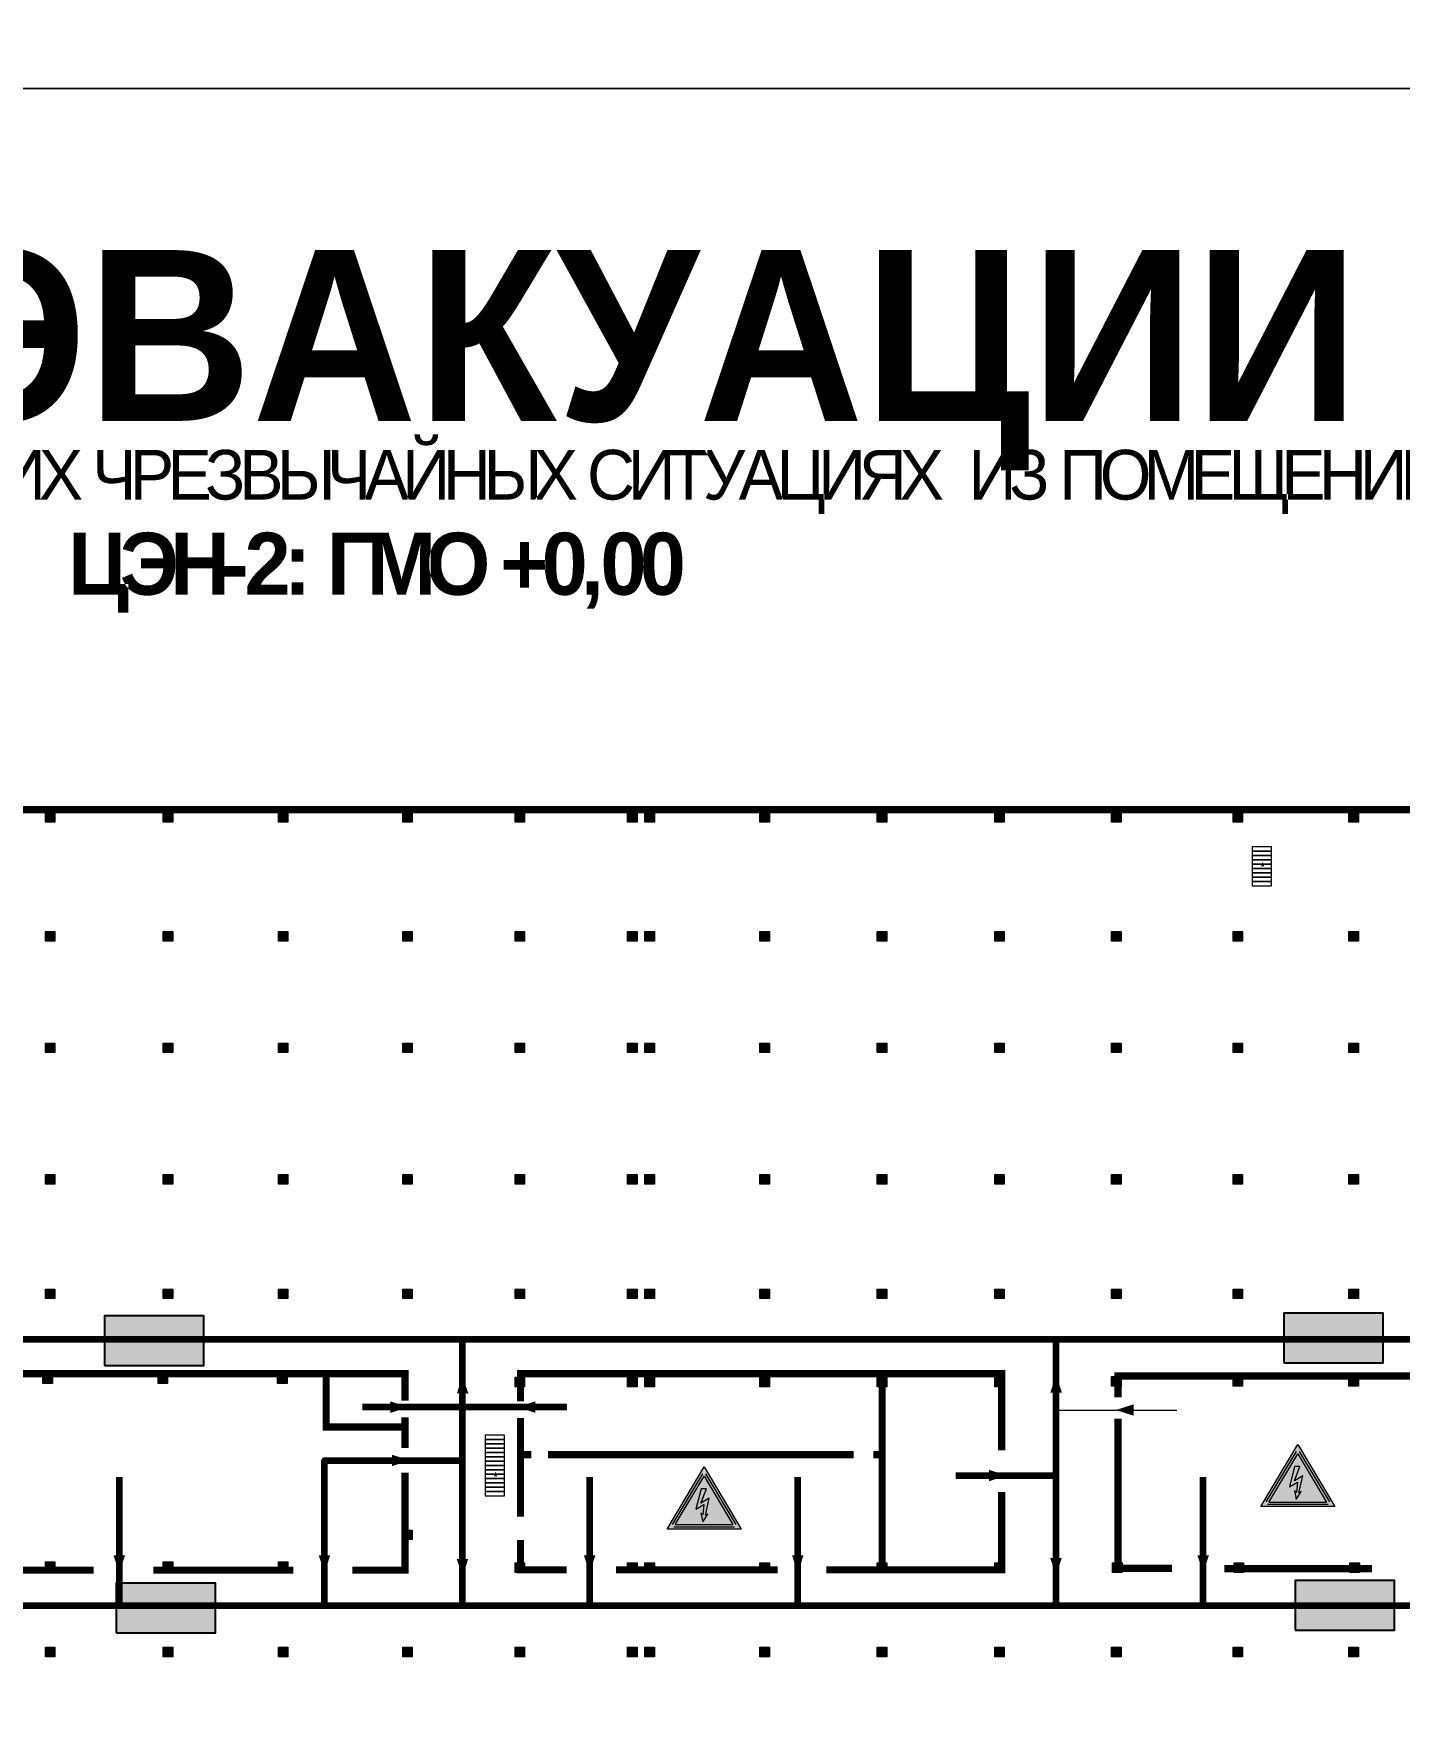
# Model space of a CAD drawing. Header units: millimetres. Extents: x 13810 to 67229, y 12374 to 21950.
# Drawn here: x 27541.7 to 27717.6, y 13943.3 to 14159.5 of the extents above; entities that cross this region are included whole.
import ezdxf

# ---------------------------------------------------------------- set-up
doc = ezdxf.new("R2010")
doc.units = ezdxf.units.MM
doc.layers.add('План_Штампы', color=7, linetype='Continuous')
doc.styles.add('обычный', font='arial.ttf')

# ---------------------------------------------------------------- blocks, each defined once
blk = doc.blocks.new('A$C32E8229D')
at = {"true_color": 0xffffff}
blk.add_hatch(color=7, dxfattribs=at).paths.add_polyline_path([(0, 0), (0, -8), (16, -8), (16, 0)])
h = blk.add_hatch(color=126)
h.paths.add_polyline_path([(0.2, -0.2), (15.8, -0.2), (15.8, -7.8), (0.2, -7.8)])
h.paths.add_polyline_path([(13.49, -2.05), (12.08, -2.05), (11.37, -2.63, 0.162397), (11.29, -2.84), (11.29, -3.63), (10.35, -3.63), (10.35, -4.05), (11.68, -4.05), (11.68, -3.48), (12.26, -4.28), (11.29, -5.1), (11.29, -6.78), (11.85, -6.78), (11.85, -5.44), (12.8, -4.64), (12.8, -5.94), (14.46, -5.94), (14.46, -5.39), (13.45, -5.39), (13.45, -3.97), (12.46, -2.59), (13.15, -2.59), (13.69, -3.34), (14.18, -3)], flags=16)
h.paths.add_polyline_path([(10.74, -1.82, 1), (11.8, -1.82, 1)], flags=16)
h.paths.add_polyline_path([(9.39, -3.59), (5.99, -3.59), (6.56, -3.03), (5.91, -3.03), (5.1, -3.83), (5.91, -4.64), (6.56, -4.64), (5.99, -4.09), (9.39, -4.09)], flags=16)
h.paths.add_polyline_path([(4.29, -1.08), (1.72, -1.08), (1.72, -6.6), (4.29, -6.6)], flags=16)
at = {"color": 126}
blk.add_lwpolyline([(16, -8), (0, -8), (0, 0), (16, 0)], close=True, dxfattribs=at)
blk = doc.blocks.new('A$C3E6D3DDE')
at = {"lineweight": 5}
h = blk.add_hatch(color=40, dxfattribs=at)
h.paths.add_polyline_path([(24.1, 1.45), (16.46, -11.35), (31.74, -11.35)])
h.paths.add_polyline_path([(24.09, -0.46), (30.03, -10.41), (18.14, -10.41)], flags=16)
h.paths.add_polyline_path([(24.54, -3.08), (23.41, -6.02), (25.13, -5.01), (24.33, -8.5), (24.82, -8.27), (23.79, -9.86), (23.4, -8.04), (23.8, -8.43), (24.04, -6.29), (22.39, -7.25), (23.44, -3.08)], flags=0)
h = blk.add_hatch(color=256, dxfattribs=at)
h.paths.add_polyline_path([(24.37, 0.03, 0.567511), (23.82, 0.03), (17.59, -10.4, 0.582454), (17.86, -10.88), (30.32, -10.88, 0.582149), (30.6, -10.4)])
h.paths.add_polyline_path([(24.09, -0.46), (18.14, -10.41), (30.03, -10.41)], flags=16)
h.paths.add_polyline_path([(24.54, -3.08), (23.41, -6.02), (25.13, -5.01), (24.33, -8.5), (24.82, -8.27), (23.79, -9.86), (23.4, -8.04), (23.8, -8.43), (24.04, -6.29), (22.39, -7.25), (23.44, -3.08)], flags=0)
h = blk.add_hatch(color=40, dxfattribs=at)
h.paths.add_polyline_path([(24.09, -0.46), (18.14, -10.41), (30.03, -10.41)])
h.paths.add_polyline_path([(24.82, -8.27), (23.79, -9.86), (23.4, -8.04), (23.8, -8.43), (24.04, -6.29), (22.39, -7.25), (23.44, -3.08), (24.54, -3.08), (23.41, -6.02), (25.13, -5.01), (24.33, -8.5)], flags=16)
at = {"color": 40, "lineweight": 5}
for p, q in [((16.46, -11.35), (24.1, 1.45)), ((24.1, 1.45), (31.74, -11.35))]:
    blk.add_line(p, q, dxfattribs=at)
at = {"lineweight": 5}
for p, q in [((17.59, -10.4), (23.82, 0.03)), ((24.37, 0.03), (30.6, -10.4)), ((18.14, -10.41), (24.09, -0.46)), ((23.44, -3.08), (22.39, -7.25)), ((23.41, -6.02), (24.54, -3.08)), ((24.54, -3.08), (23.44, -3.08)), ((24.09, -0.46), (30.03, -10.41)), ((22.39, -7.25), (24.04, -6.29)), ((25.13, -5.01), (23.41, -6.02)), ((24.04, -6.29), (23.8, -8.43)), ((24.33, -8.5), (25.13, -5.01)), ((23.8, -8.43), (23.4, -8.04)), ((23.4, -8.04), (23.79, -9.86)), ((23.79, -9.86), (24.82, -8.27)), ((24.82, -8.27), (24.33, -8.5)), ((17.86, -10.88), (30.32, -10.88)), ((18.14, -10.41), (30.03, -10.41))]:
    blk.add_line(p, q, dxfattribs=at)
at = {"color": 50, "lineweight": 5}
blk.add_line((31.74, -11.35), (16.46, -11.35), dxfattribs=at)

msp = doc.modelspace()

# ---------------------------------------------------------------- hatches: boundary and pattern name
at = {"lineweight": 0}
h = msp.add_hatch(color=256, dxfattribs=at)
h.dxf.hatch_style = 1
h.paths.add_polyline_path([(27544.42, 14057.96), (27544.42, 14059.19), (27543.2, 14059.19), (27543.2, 14057.96)])
h = msp.add_hatch(color=256, dxfattribs=at)
h.dxf.hatch_style = 1
h.paths.add_polyline_path([(27559.61, 14057.96), (27559.61, 14059.19), (27558.38, 14059.19), (27558.38, 14057.96)])
h = msp.add_hatch(color=256, dxfattribs=at)
h.dxf.hatch_style = 1
h.paths.add_polyline_path([(27574.43, 14057.96), (27574.43, 14059.19), (27573.21, 14059.19), (27573.21, 14057.96)])
h = msp.add_hatch(color=256, dxfattribs=at)
h.dxf.hatch_style = 1
h.paths.add_polyline_path([(27590.44, 14057.96), (27590.44, 14059.19), (27589.22, 14059.19), (27589.22, 14057.96)])
h = msp.add_hatch(color=256, dxfattribs=at)
h.dxf.hatch_style = 1
h.paths.add_polyline_path([(27604.91, 14057.96), (27604.91, 14059.19), (27603.69, 14059.19), (27603.69, 14057.96)])
h = msp.add_hatch(color=256, dxfattribs=at)
h.dxf.hatch_style = 1
h.paths.add_polyline_path([(27619.41, 14057.96), (27619.41, 14059.19), (27618.19, 14059.19), (27618.19, 14057.96)])
h = msp.add_hatch(color=256, dxfattribs=at)
h.dxf.hatch_style = 1
h.paths.add_polyline_path([(27621.64, 14057.96), (27621.64, 14059.19), (27620.42, 14059.19), (27620.42, 14057.96)])
h = msp.add_hatch(color=256, dxfattribs=at)
h.dxf.hatch_style = 1
h.paths.add_polyline_path([(27636.45, 14057.96), (27636.45, 14059.19), (27635.23, 14059.19), (27635.23, 14057.96)])
h = msp.add_hatch(color=256, dxfattribs=at)
h.dxf.hatch_style = 1
h.paths.add_polyline_path([(27651.55, 14057.96), (27651.55, 14059.19), (27650.33, 14059.19), (27650.33, 14057.96)])
h = msp.add_hatch(color=256, dxfattribs=at)
h.dxf.hatch_style = 1
h.paths.add_polyline_path([(27666.69, 14057.96), (27666.69, 14059.19), (27665.46, 14059.19), (27665.46, 14057.96)])
h = msp.add_hatch(color=256, dxfattribs=at)
h.dxf.hatch_style = 1
h.paths.add_polyline_path([(27681.73, 14057.96), (27681.73, 14059.19), (27680.51, 14059.19), (27680.51, 14057.96)])
h = msp.add_hatch(color=256, dxfattribs=at)
h.dxf.hatch_style = 1
h.paths.add_polyline_path([(27697.38, 14057.96), (27697.38, 14059.19), (27696.16, 14059.19), (27696.16, 14057.96)])
h = msp.add_hatch(color=256, dxfattribs=at)
h.dxf.hatch_style = 1
h.paths.add_polyline_path([(27712.3, 14057.96), (27712.3, 14059.19), (27711.08, 14059.19), (27711.08, 14057.96)])
h = msp.add_hatch(color=256, dxfattribs=at)
h.dxf.hatch_style = 1
h.paths.add_polyline_path([(27544.42, 14042.64), (27544.42, 14043.87), (27543.2, 14043.87), (27543.2, 14042.64)])
h = msp.add_hatch(color=256, dxfattribs=at)
h.dxf.hatch_style = 1
h.paths.add_polyline_path([(27559.61, 14042.64), (27559.61, 14043.87), (27558.38, 14043.87), (27558.38, 14042.64)])
h = msp.add_hatch(color=256, dxfattribs=at)
h.dxf.hatch_style = 1
h.paths.add_polyline_path([(27574.43, 14042.64), (27574.43, 14043.87), (27573.21, 14043.87), (27573.21, 14042.64)])
h = msp.add_hatch(color=256, dxfattribs=at)
h.dxf.hatch_style = 1
h.paths.add_polyline_path([(27590.44, 14042.64), (27590.44, 14043.87), (27589.22, 14043.87), (27589.22, 14042.64)])
h = msp.add_hatch(color=256, dxfattribs=at)
h.dxf.hatch_style = 1
h.paths.add_polyline_path([(27604.91, 14042.64), (27604.91, 14043.87), (27603.69, 14043.87), (27603.69, 14042.64)])
h = msp.add_hatch(color=256, dxfattribs=at)
h.dxf.hatch_style = 1
h.paths.add_polyline_path([(27619.41, 14042.64), (27619.41, 14043.87), (27618.19, 14043.87), (27618.19, 14042.64)])
h = msp.add_hatch(color=256, dxfattribs=at)
h.dxf.hatch_style = 1
h.paths.add_polyline_path([(27621.64, 14042.64), (27621.64, 14043.87), (27620.42, 14043.87), (27620.42, 14042.64)])
h = msp.add_hatch(color=256, dxfattribs=at)
h.dxf.hatch_style = 1
h.paths.add_polyline_path([(27636.45, 14042.64), (27636.45, 14043.87), (27635.23, 14043.87), (27635.23, 14042.64)])
h = msp.add_hatch(color=256, dxfattribs=at)
h.dxf.hatch_style = 1
h.paths.add_polyline_path([(27651.55, 14042.64), (27651.55, 14043.87), (27650.33, 14043.87), (27650.33, 14042.64)])
h = msp.add_hatch(color=256, dxfattribs=at)
h.dxf.hatch_style = 1
h.paths.add_polyline_path([(27666.69, 14042.64), (27666.69, 14043.87), (27665.46, 14043.87), (27665.46, 14042.64)])
h = msp.add_hatch(color=256, dxfattribs=at)
h.dxf.hatch_style = 1
h.paths.add_polyline_path([(27681.73, 14042.64), (27681.73, 14043.87), (27680.51, 14043.87), (27680.51, 14042.64)])
h = msp.add_hatch(color=256, dxfattribs=at)
h.dxf.hatch_style = 1
h.paths.add_polyline_path([(27697.38, 14042.64), (27697.38, 14043.87), (27696.16, 14043.87), (27696.16, 14042.64)])
h = msp.add_hatch(color=256, dxfattribs=at)
h.dxf.hatch_style = 1
h.paths.add_polyline_path([(27712.3, 14042.64), (27712.3, 14043.87), (27711.08, 14043.87), (27711.08, 14042.64)])
h = msp.add_hatch(color=256, dxfattribs=at)
h.dxf.hatch_style = 1
h.paths.add_polyline_path([(27544.42, 14028.29), (27544.42, 14029.52), (27543.2, 14029.52), (27543.2, 14028.29)])
h = msp.add_hatch(color=256, dxfattribs=at)
h.dxf.hatch_style = 1
h.paths.add_polyline_path([(27559.61, 14028.29), (27559.61, 14029.52), (27558.38, 14029.52), (27558.38, 14028.29)])
h = msp.add_hatch(color=256, dxfattribs=at)
h.dxf.hatch_style = 1
h.paths.add_polyline_path([(27574.43, 14028.29), (27574.43, 14029.52), (27573.21, 14029.52), (27573.21, 14028.29)])
h = msp.add_hatch(color=256, dxfattribs=at)
h.dxf.hatch_style = 1
h.paths.add_polyline_path([(27590.44, 14028.29), (27590.44, 14029.52), (27589.22, 14029.52), (27589.22, 14028.29)])
h = msp.add_hatch(color=256, dxfattribs=at)
h.dxf.hatch_style = 1
h.paths.add_polyline_path([(27604.91, 14028.29), (27604.91, 14029.52), (27603.69, 14029.52), (27603.69, 14028.29)])
h = msp.add_hatch(color=256, dxfattribs=at)
h.dxf.hatch_style = 1
h.paths.add_polyline_path([(27619.41, 14028.29), (27619.41, 14029.52), (27618.19, 14029.52), (27618.19, 14028.29)])
h = msp.add_hatch(color=256, dxfattribs=at)
h.dxf.hatch_style = 1
h.paths.add_polyline_path([(27621.64, 14028.29), (27621.64, 14029.52), (27620.42, 14029.52), (27620.42, 14028.29)])
h = msp.add_hatch(color=256, dxfattribs=at)
h.dxf.hatch_style = 1
h.paths.add_polyline_path([(27636.45, 14028.29), (27636.45, 14029.52), (27635.23, 14029.52), (27635.23, 14028.29)])
h = msp.add_hatch(color=256, dxfattribs=at)
h.dxf.hatch_style = 1
h.paths.add_polyline_path([(27651.55, 14028.29), (27651.55, 14029.52), (27650.33, 14029.52), (27650.33, 14028.29)])
h = msp.add_hatch(color=256, dxfattribs=at)
h.dxf.hatch_style = 1
h.paths.add_polyline_path([(27666.69, 14028.29), (27666.69, 14029.52), (27665.46, 14029.52), (27665.46, 14028.29)])
h = msp.add_hatch(color=256, dxfattribs=at)
h.dxf.hatch_style = 1
h.paths.add_polyline_path([(27681.73, 14028.29), (27681.73, 14029.52), (27680.51, 14029.52), (27680.51, 14028.29)])
h = msp.add_hatch(color=256, dxfattribs=at)
h.dxf.hatch_style = 1
h.paths.add_polyline_path([(27697.38, 14028.29), (27697.38, 14029.52), (27696.16, 14029.52), (27696.16, 14028.29)])
h = msp.add_hatch(color=256, dxfattribs=at)
h.dxf.hatch_style = 1
h.paths.add_polyline_path([(27712.3, 14028.29), (27712.3, 14029.52), (27711.08, 14029.52), (27711.08, 14028.29)])
h = msp.add_hatch(color=256, dxfattribs=at)
h.dxf.hatch_style = 1
h.paths.add_polyline_path([(27544.42, 14011.35), (27544.42, 14012.58), (27543.2, 14012.58), (27543.2, 14011.35)])
h = msp.add_hatch(color=256, dxfattribs=at)
h.dxf.hatch_style = 1
h.paths.add_polyline_path([(27559.61, 14011.35), (27559.61, 14012.58), (27558.38, 14012.58), (27558.38, 14011.35)])
h = msp.add_hatch(color=256, dxfattribs=at)
h.dxf.hatch_style = 1
h.paths.add_polyline_path([(27574.43, 14011.35), (27574.43, 14012.58), (27573.21, 14012.58), (27573.21, 14011.35)])
h = msp.add_hatch(color=256, dxfattribs=at)
h.dxf.hatch_style = 1
h.paths.add_polyline_path([(27590.44, 14011.35), (27590.44, 14012.58), (27589.22, 14012.58), (27589.22, 14011.35)])
h = msp.add_hatch(color=256, dxfattribs=at)
h.dxf.hatch_style = 1
h.paths.add_polyline_path([(27604.91, 14011.35), (27604.91, 14012.58), (27603.69, 14012.58), (27603.69, 14011.35)])
h = msp.add_hatch(color=256, dxfattribs=at)
h.dxf.hatch_style = 1
h.paths.add_polyline_path([(27619.41, 14011.35), (27619.41, 14012.58), (27618.19, 14012.58), (27618.19, 14011.35)])
h = msp.add_hatch(color=256, dxfattribs=at)
h.dxf.hatch_style = 1
h.paths.add_polyline_path([(27621.64, 14011.35), (27621.64, 14012.58), (27620.42, 14012.58), (27620.42, 14011.35)])
h = msp.add_hatch(color=256, dxfattribs=at)
h.dxf.hatch_style = 1
h.paths.add_polyline_path([(27636.45, 14011.35), (27636.45, 14012.58), (27635.23, 14012.58), (27635.23, 14011.35)])
h = msp.add_hatch(color=256, dxfattribs=at)
h.dxf.hatch_style = 1
h.paths.add_polyline_path([(27651.55, 14011.35), (27651.55, 14012.58), (27650.33, 14012.58), (27650.33, 14011.35)])
h = msp.add_hatch(color=256, dxfattribs=at)
h.dxf.hatch_style = 1
h.paths.add_polyline_path([(27666.69, 14011.35), (27666.69, 14012.58), (27665.46, 14012.58), (27665.46, 14011.35)])
h = msp.add_hatch(color=256, dxfattribs=at)
h.dxf.hatch_style = 1
h.paths.add_polyline_path([(27681.73, 14011.35), (27681.73, 14012.58), (27680.51, 14012.58), (27680.51, 14011.35)])
h = msp.add_hatch(color=256, dxfattribs=at)
h.dxf.hatch_style = 1
h.paths.add_polyline_path([(27697.38, 14011.35), (27697.38, 14012.58), (27696.16, 14012.58), (27696.16, 14011.35)])
h = msp.add_hatch(color=256, dxfattribs=at)
h.dxf.hatch_style = 1
h.paths.add_polyline_path([(27712.3, 14011.35), (27712.3, 14012.58), (27711.08, 14012.58), (27711.08, 14011.35)])
h = msp.add_hatch(color=256, dxfattribs=at)
h.dxf.hatch_style = 1
h.paths.add_polyline_path([(27544.42, 13996.6), (27544.42, 13997.83), (27543.2, 13997.83), (27543.2, 13996.6)])
h = msp.add_hatch(color=256, dxfattribs=at)
h.dxf.hatch_style = 1
h.paths.add_polyline_path([(27559.61, 13996.6), (27559.61, 13997.83), (27558.38, 13997.83), (27558.38, 13996.6)])
h = msp.add_hatch(color=256, dxfattribs=at)
h.dxf.hatch_style = 1
h.paths.add_polyline_path([(27574.43, 13996.6), (27574.43, 13997.83), (27573.21, 13997.83), (27573.21, 13996.6)])
h = msp.add_hatch(color=256, dxfattribs=at)
h.dxf.hatch_style = 1
h.paths.add_polyline_path([(27590.44, 13996.6), (27590.44, 13997.83), (27589.22, 13997.83), (27589.22, 13996.6)])
h = msp.add_hatch(color=256, dxfattribs=at)
h.dxf.hatch_style = 1
h.paths.add_polyline_path([(27604.91, 13996.6), (27604.91, 13997.83), (27603.69, 13997.83), (27603.69, 13996.6)])
h = msp.add_hatch(color=256, dxfattribs=at)
h.dxf.hatch_style = 1
h.paths.add_polyline_path([(27619.41, 13996.6), (27619.41, 13997.83), (27618.19, 13997.83), (27618.19, 13996.6)])
h = msp.add_hatch(color=256, dxfattribs=at)
h.dxf.hatch_style = 1
h.paths.add_polyline_path([(27621.64, 13996.6), (27621.64, 13997.83), (27620.42, 13997.83), (27620.42, 13996.6)])
h = msp.add_hatch(color=256, dxfattribs=at)
h.dxf.hatch_style = 1
h.paths.add_polyline_path([(27636.45, 13996.6), (27636.45, 13997.83), (27635.23, 13997.83), (27635.23, 13996.6)])
h = msp.add_hatch(color=256, dxfattribs=at)
h.dxf.hatch_style = 1
h.paths.add_polyline_path([(27651.55, 13996.6), (27651.55, 13997.83), (27650.33, 13997.83), (27650.33, 13996.6)])
h = msp.add_hatch(color=256, dxfattribs=at)
h.dxf.hatch_style = 1
h.paths.add_polyline_path([(27666.69, 13996.6), (27666.69, 13997.83), (27665.46, 13997.83), (27665.46, 13996.6)])
h = msp.add_hatch(color=256, dxfattribs=at)
h.dxf.hatch_style = 1
h.paths.add_polyline_path([(27681.73, 13996.6), (27681.73, 13997.83), (27680.51, 13997.83), (27680.51, 13996.6)])
h = msp.add_hatch(color=256, dxfattribs=at)
h.dxf.hatch_style = 1
h.paths.add_polyline_path([(27697.38, 13996.6), (27697.38, 13997.83), (27696.16, 13997.83), (27696.16, 13996.6)])
h = msp.add_hatch(color=256, dxfattribs=at)
h.dxf.hatch_style = 1
h.paths.add_polyline_path([(27712.3, 13996.6), (27712.3, 13997.83), (27711.08, 13997.83), (27711.08, 13996.6)])
h = msp.add_hatch(color=256, dxfattribs=at)
h.dxf.hatch_style = 1
h.paths.add_polyline_path([(27544.11, 13985.65), (27544.11, 13986.88), (27542.89, 13986.88), (27542.89, 13985.65)])
h = msp.add_hatch(color=256, dxfattribs=at)
h.dxf.hatch_style = 1
h.paths.add_polyline_path([(27558.93, 13985.65), (27558.93, 13986.88), (27557.71, 13986.88), (27557.71, 13985.65)])
h = msp.add_hatch(color=256, dxfattribs=at)
h.dxf.hatch_style = 1
h.paths.add_polyline_path([(27574.33, 13985.65), (27574.33, 13986.88), (27573.11, 13986.88), (27573.11, 13985.65)])
h = msp.add_hatch(color=256, dxfattribs=at)
h.dxf.hatch_style = 1
h.paths.add_polyline_path([(27604.91, 13985.24), (27604.91, 13986.47), (27603.69, 13986.47), (27603.69, 13985.24)])
h = msp.add_hatch(color=256, dxfattribs=at)
h.dxf.hatch_style = 1
h.paths.add_polyline_path([(27619.41, 13985.24), (27619.41, 13986.47), (27618.19, 13986.47), (27618.19, 13985.24)])
h = msp.add_hatch(color=256, dxfattribs=at)
h.dxf.hatch_style = 1
h.paths.add_polyline_path([(27621.64, 13985.24), (27621.64, 13986.47), (27620.42, 13986.47), (27620.42, 13985.24)])
h = msp.add_hatch(color=256, dxfattribs=at)
h.dxf.hatch_style = 1
h.paths.add_polyline_path([(27636.45, 13985.24), (27636.45, 13986.47), (27635.23, 13986.47), (27635.23, 13985.24)])
h = msp.add_hatch(color=256, dxfattribs=at)
h.dxf.hatch_style = 1
h.paths.add_polyline_path([(27651.55, 13985.24), (27651.55, 13986.47), (27650.33, 13986.47), (27650.33, 13985.24)])
h = msp.add_hatch(color=256, dxfattribs=at)
h.dxf.hatch_style = 1
h.paths.add_polyline_path([(27666.69, 13985.24), (27666.69, 13986.47), (27665.46, 13986.47), (27665.46, 13985.24)])
h = msp.add_hatch(color=256, dxfattribs=at)
h.dxf.hatch_style = 1
h.paths.add_polyline_path([(27681.73, 13985.32), (27681.73, 13986.55), (27680.51, 13986.55), (27680.51, 13985.32)])
h = msp.add_hatch(color=256, dxfattribs=at)
h.dxf.hatch_style = 1
h.paths.add_polyline_path([(27697.38, 13985.32), (27697.38, 13986.55), (27696.16, 13986.55), (27696.16, 13985.32)])
h = msp.add_hatch(color=256, dxfattribs=at)
h.dxf.hatch_style = 1
h.paths.add_polyline_path([(27712.3, 13985.32), (27712.3, 13986.55), (27711.08, 13986.55), (27711.08, 13985.32)])
h = msp.add_hatch(color=256, dxfattribs=at)
h.dxf.hatch_style = 1
h.paths.add_polyline_path([(27590.44, 13965.56), (27590.44, 13966.79), (27589.22, 13966.79), (27589.22, 13965.56)])
h = msp.add_hatch(color=256, dxfattribs=at)
h.dxf.hatch_style = 1
h.paths.add_polyline_path([(27544.42, 13961.46), (27544.42, 13962.69), (27543.2, 13962.69), (27543.2, 13961.46)])
h = msp.add_hatch(color=256, dxfattribs=at)
h.dxf.hatch_style = 1
h.paths.add_polyline_path([(27559.61, 13961.46), (27559.61, 13962.69), (27558.38, 13962.69), (27558.38, 13961.46)])
h = msp.add_hatch(color=256, dxfattribs=at)
h.dxf.hatch_style = 1
h.paths.add_polyline_path([(27574.43, 13961.46), (27574.43, 13962.69), (27573.21, 13962.69), (27573.21, 13961.46)])
h = msp.add_hatch(color=256, dxfattribs=at)
h.dxf.hatch_style = 1
h.paths.add_polyline_path([(27604.91, 13961.33), (27604.91, 13962.56), (27603.69, 13962.56), (27603.69, 13961.33)])
h = msp.add_hatch(color=256, dxfattribs=at)
h.dxf.hatch_style = 1
h.paths.add_polyline_path([(27619.41, 13961.33), (27619.41, 13962.56), (27618.19, 13962.56), (27618.19, 13961.33)])
h = msp.add_hatch(color=256, dxfattribs=at)
h.dxf.hatch_style = 1
h.paths.add_polyline_path([(27621.64, 13961.33), (27621.64, 13962.56), (27620.42, 13962.56), (27620.42, 13961.33)])
h = msp.add_hatch(color=256, dxfattribs=at)
h.dxf.hatch_style = 1
h.paths.add_polyline_path([(27636.45, 13961.33), (27636.45, 13962.56), (27635.23, 13962.56), (27635.23, 13961.33)])
h = msp.add_hatch(color=256, dxfattribs=at)
h.dxf.hatch_style = 1
h.paths.add_polyline_path([(27651.55, 13961.33), (27651.55, 13962.56), (27650.33, 13962.56), (27650.33, 13961.33)])
h = msp.add_hatch(color=256, dxfattribs=at)
h.dxf.hatch_style = 1
h.paths.add_polyline_path([(27666.69, 13961.33), (27666.69, 13962.56), (27665.46, 13962.56), (27665.46, 13961.33)])
h = msp.add_hatch(color=256, dxfattribs=at)
h.dxf.hatch_style = 1
h.paths.add_polyline_path([(27681.87, 13961.33), (27681.87, 13962.56), (27680.65, 13962.56), (27680.65, 13961.33)])
h = msp.add_hatch(color=256, dxfattribs=at)
h.dxf.hatch_style = 1
h.paths.add_polyline_path([(27697.51, 13961.33), (27697.51, 13962.56), (27696.29, 13962.56), (27696.29, 13961.33)])
h = msp.add_hatch(color=256, dxfattribs=at)
h.dxf.hatch_style = 1
h.paths.add_polyline_path([(27712.44, 13961.33), (27712.44, 13962.56), (27711.22, 13962.56), (27711.22, 13961.33)])
h = msp.add_hatch(color=256, dxfattribs=at)
h.dxf.hatch_style = 1
h.paths.add_polyline_path([(27544.42, 13950.46), (27544.42, 13951.7), (27543.2, 13951.7), (27543.2, 13950.46)])
h = msp.add_hatch(color=256, dxfattribs=at)
h.dxf.hatch_style = 1
h.paths.add_polyline_path([(27559.61, 13950.46), (27559.61, 13951.7), (27558.38, 13951.7), (27558.38, 13950.46)])
h = msp.add_hatch(color=256, dxfattribs=at)
h.dxf.hatch_style = 1
h.paths.add_polyline_path([(27574.43, 13950.46), (27574.43, 13951.7), (27573.21, 13951.7), (27573.21, 13950.46)])
h = msp.add_hatch(color=256, dxfattribs=at)
h.dxf.hatch_style = 1
h.paths.add_polyline_path([(27590.44, 13950.46), (27590.44, 13951.7), (27589.22, 13951.7), (27589.22, 13950.46)])
h = msp.add_hatch(color=256, dxfattribs=at)
h.dxf.hatch_style = 1
h.paths.add_polyline_path([(27604.91, 13950.46), (27604.91, 13951.7), (27603.69, 13951.7), (27603.69, 13950.46)])
h = msp.add_hatch(color=256, dxfattribs=at)
h.dxf.hatch_style = 1
h.paths.add_polyline_path([(27619.41, 13950.46), (27619.41, 13951.7), (27618.19, 13951.7), (27618.19, 13950.46)])
h = msp.add_hatch(color=256, dxfattribs=at)
h.dxf.hatch_style = 1
h.paths.add_polyline_path([(27621.64, 13950.46), (27621.64, 13951.7), (27620.42, 13951.7), (27620.42, 13950.46)])
h = msp.add_hatch(color=256, dxfattribs=at)
h.dxf.hatch_style = 1
h.paths.add_polyline_path([(27636.45, 13950.46), (27636.45, 13951.7), (27635.23, 13951.7), (27635.23, 13950.46)])
h = msp.add_hatch(color=256, dxfattribs=at)
h.dxf.hatch_style = 1
h.paths.add_polyline_path([(27651.55, 13950.46), (27651.55, 13951.7), (27650.33, 13951.7), (27650.33, 13950.46)])
h = msp.add_hatch(color=256, dxfattribs=at)
h.dxf.hatch_style = 1
h.paths.add_polyline_path([(27666.69, 13950.46), (27666.69, 13951.7), (27665.46, 13951.7), (27665.46, 13950.46)])
h = msp.add_hatch(color=256, dxfattribs=at)
h.dxf.hatch_style = 1
h.paths.add_polyline_path([(27681.73, 13950.46), (27681.73, 13951.7), (27680.51, 13951.7), (27680.51, 13950.46)])
h = msp.add_hatch(color=256, dxfattribs=at)
h.dxf.hatch_style = 1
h.paths.add_polyline_path([(27697.38, 13950.46), (27697.38, 13951.7), (27696.16, 13951.7), (27696.16, 13950.46)])
h = msp.add_hatch(color=256, dxfattribs=at)
h.dxf.hatch_style = 1
h.paths.add_polyline_path([(27712.3, 13950.46), (27712.3, 13951.7), (27711.08, 13951.7), (27711.08, 13950.46)])

# ---------------------------------------------------------------- linework, layer by layer
at = {"color": 126, "lineweight": 0, "true_color": 0x008754}
for points in [[(27276.58, 14547.45), (27876.58, 14547.45), (27876.58, 14152.45), (27276.58, 14152.45)], [(27276.58, 14152.45), (27876.58, 14152.45), (27876.58, 13757.45), (27276.58, 13757.45)]]:
    msp.add_lwpolyline(points, close=True, dxfattribs=at)
at = {"lineweight": 0, "const_width": 0.924}
for points in [[(27478.27, 14059.59), (27760.05, 14059.59)], [(27497.19, 13966.91), (27497.19, 13986.94), (27589.52, 13986.94), (27589.52, 13983.46)], [(27589.52, 13980.06), (27579.36, 13980.06), (27579.36, 13986.94)], [(27604.39, 13983.37), (27604.39, 13986.93), (27666.36, 13986.93), (27666.36, 13977.06)], [(27649.85, 13976.51), (27650.97, 13976.51), (27650.97, 13986.84), (27650.97, 13961.74)], [(27681.35, 13983.87), (27681.35, 13986.64), (27743.05, 13986.64), (27743.05, 13978.01)], [(27589.52, 13981.32), (27589.52, 13977.35)], [(27604.39, 13968.53), (27604.39, 13981.23)], [(27688.28, 13961.87), (27681.35, 13961.87), (27681.35, 13981.13)], [(27604.39, 13976.51), (27605.8, 13976.51)], [(27607.95, 13976.51), (27647.32, 13976.51)], [(27589.52, 13974.2), (27589.52, 13961.63), (27582.72, 13961.63)], [(27666.36, 13971.68), (27666.36, 13961.67), (27643.77, 13961.67)], [(27549.44, 13961.63), (27497.19, 13961.63), (27497.19, 13964.83)], [(27610.34, 13961.67), (27604.39, 13961.67), (27604.39, 13965.51)], [(27575.15, 13961.63), (27557.12, 13961.63)], [(27637.52, 13961.67), (27616.68, 13961.67)], [(27714.05, 13961.82), (27695.03, 13961.82)]]:
    msp.add_lwpolyline(points, dxfattribs=at)
at = {"lineweight": 0}
for points in [[(27543.2, 14059.19), (27544.42, 14059.19), (27544.42, 14057.96), (27543.2, 14057.96)], [(27558.38, 14059.19), (27559.61, 14059.19), (27559.61, 14057.96), (27558.38, 14057.96)], [(27573.21, 14059.19), (27574.43, 14059.19), (27574.43, 14057.96), (27573.21, 14057.96)], [(27589.22, 14059.19), (27590.44, 14059.19), (27590.44, 14057.96), (27589.22, 14057.96)], [(27603.69, 14059.19), (27604.91, 14059.19), (27604.91, 14057.96), (27603.69, 14057.96)], [(27618.19, 14059.19), (27619.41, 14059.19), (27619.41, 14057.96), (27618.19, 14057.96)], [(27620.42, 14059.19), (27621.64, 14059.19), (27621.64, 14057.96), (27620.42, 14057.96)], [(27635.23, 14059.19), (27636.45, 14059.19), (27636.45, 14057.96), (27635.23, 14057.96)], [(27650.33, 14059.19), (27651.55, 14059.19), (27651.55, 14057.96), (27650.33, 14057.96)], [(27665.46, 14059.19), (27666.69, 14059.19), (27666.69, 14057.96), (27665.46, 14057.96)], [(27680.51, 14059.19), (27681.73, 14059.19), (27681.73, 14057.96), (27680.51, 14057.96)], [(27696.16, 14059.19), (27697.38, 14059.19), (27697.38, 14057.96), (27696.16, 14057.96)], [(27711.08, 14059.19), (27712.3, 14059.19), (27712.3, 14057.96), (27711.08, 14057.96)], [(27698.61, 14054.22), (27701.11, 14054.22), (27701.11, 14054.78), (27698.61, 14054.78)], [(27698.61, 14053.66), (27701.11, 14053.66), (27701.11, 14054.22), (27698.61, 14054.22)], [(27698.61, 14053.1), (27701.11, 14053.1), (27701.11, 14053.66), (27698.61, 14053.66)], [(27698.61, 14052.55), (27701.11, 14052.55), (27701.11, 14053.1), (27698.61, 14053.1)], [(27698.61, 14051.99), (27701.11, 14051.99), (27701.11, 14052.55), (27698.61, 14052.55)], [(27698.61, 14051.43), (27701.11, 14051.43), (27701.11, 14051.99), (27698.61, 14051.99)], [(27698.61, 14050.87), (27701.11, 14050.87), (27701.11, 14051.43), (27698.61, 14051.43)], [(27698.61, 14050.32), (27701.11, 14050.32), (27701.11, 14050.87), (27698.61, 14050.87)], [(27698.61, 14049.76), (27701.11, 14049.76), (27701.11, 14050.32), (27698.61, 14050.32)], [(27543.2, 14043.87), (27544.42, 14043.87), (27544.42, 14042.64), (27543.2, 14042.64)], [(27558.38, 14043.87), (27559.61, 14043.87), (27559.61, 14042.64), (27558.38, 14042.64)], [(27573.21, 14043.87), (27574.43, 14043.87), (27574.43, 14042.64), (27573.21, 14042.64)], [(27589.22, 14043.87), (27590.44, 14043.87), (27590.44, 14042.64), (27589.22, 14042.64)], [(27603.69, 14043.87), (27604.91, 14043.87), (27604.91, 14042.64), (27603.69, 14042.64)], [(27618.19, 14043.87), (27619.41, 14043.87), (27619.41, 14042.64), (27618.19, 14042.64)], [(27620.42, 14043.87), (27621.64, 14043.87), (27621.64, 14042.64), (27620.42, 14042.64)], [(27635.23, 14043.87), (27636.45, 14043.87), (27636.45, 14042.64), (27635.23, 14042.64)], [(27650.33, 14043.87), (27651.55, 14043.87), (27651.55, 14042.64), (27650.33, 14042.64)], [(27665.46, 14043.87), (27666.69, 14043.87), (27666.69, 14042.64), (27665.46, 14042.64)], [(27680.51, 14043.87), (27681.73, 14043.87), (27681.73, 14042.64), (27680.51, 14042.64)], [(27696.16, 14043.87), (27697.38, 14043.87), (27697.38, 14042.64), (27696.16, 14042.64)], [(27711.08, 14043.87), (27712.3, 14043.87), (27712.3, 14042.64), (27711.08, 14042.64)], [(27543.2, 14029.52), (27544.42, 14029.52), (27544.42, 14028.29), (27543.2, 14028.29)], [(27558.38, 14029.52), (27559.61, 14029.52), (27559.61, 14028.29), (27558.38, 14028.29)], [(27573.21, 14029.52), (27574.43, 14029.52), (27574.43, 14028.29), (27573.21, 14028.29)], [(27589.22, 14029.52), (27590.44, 14029.52), (27590.44, 14028.29), (27589.22, 14028.29)], [(27603.69, 14029.52), (27604.91, 14029.52), (27604.91, 14028.29), (27603.69, 14028.29)], [(27618.19, 14029.52), (27619.41, 14029.52), (27619.41, 14028.29), (27618.19, 14028.29)], [(27620.42, 14029.52), (27621.64, 14029.52), (27621.64, 14028.29), (27620.42, 14028.29)], [(27635.23, 14029.52), (27636.45, 14029.52), (27636.45, 14028.29), (27635.23, 14028.29)], [(27650.33, 14029.52), (27651.55, 14029.52), (27651.55, 14028.29), (27650.33, 14028.29)], [(27665.46, 14029.52), (27666.69, 14029.52), (27666.69, 14028.29), (27665.46, 14028.29)], [(27680.51, 14029.52), (27681.73, 14029.52), (27681.73, 14028.29), (27680.51, 14028.29)], [(27696.16, 14029.52), (27697.38, 14029.52), (27697.38, 14028.29), (27696.16, 14028.29)], [(27711.08, 14029.52), (27712.3, 14029.52), (27712.3, 14028.29), (27711.08, 14028.29)], [(27543.2, 14012.58), (27544.42, 14012.58), (27544.42, 14011.35), (27543.2, 14011.35)], [(27558.38, 14012.58), (27559.61, 14012.58), (27559.61, 14011.35), (27558.38, 14011.35)], [(27573.21, 14012.58), (27574.43, 14012.58), (27574.43, 14011.35), (27573.21, 14011.35)], [(27589.22, 14012.58), (27590.44, 14012.58), (27590.44, 14011.35), (27589.22, 14011.35)], [(27603.69, 14012.58), (27604.91, 14012.58), (27604.91, 14011.35), (27603.69, 14011.35)], [(27618.19, 14012.58), (27619.41, 14012.58), (27619.41, 14011.35), (27618.19, 14011.35)], [(27620.42, 14012.58), (27621.64, 14012.58), (27621.64, 14011.35), (27620.42, 14011.35)], [(27635.23, 14012.58), (27636.45, 14012.58), (27636.45, 14011.35), (27635.23, 14011.35)], [(27650.33, 14012.58), (27651.55, 14012.58), (27651.55, 14011.35), (27650.33, 14011.35)], [(27665.46, 14012.58), (27666.69, 14012.58), (27666.69, 14011.35), (27665.46, 14011.35)], [(27680.51, 14012.58), (27681.73, 14012.58), (27681.73, 14011.35), (27680.51, 14011.35)], [(27696.16, 14012.58), (27697.38, 14012.58), (27697.38, 14011.35), (27696.16, 14011.35)], [(27711.08, 14012.58), (27712.3, 14012.58), (27712.3, 14011.35), (27711.08, 14011.35)], [(27543.2, 13997.83), (27544.42, 13997.83), (27544.42, 13996.6), (27543.2, 13996.6)], [(27558.38, 13997.83), (27559.61, 13997.83), (27559.61, 13996.6), (27558.38, 13996.6)], [(27573.21, 13997.83), (27574.43, 13997.83), (27574.43, 13996.6), (27573.21, 13996.6)], [(27589.22, 13997.83), (27590.44, 13997.83), (27590.44, 13996.6), (27589.22, 13996.6)], [(27603.69, 13997.83), (27604.91, 13997.83), (27604.91, 13996.6), (27603.69, 13996.6)], [(27618.19, 13997.83), (27619.41, 13997.83), (27619.41, 13996.6), (27618.19, 13996.6)], [(27620.42, 13997.83), (27621.64, 13997.83), (27621.64, 13996.6), (27620.42, 13996.6)], [(27635.23, 13997.83), (27636.45, 13997.83), (27636.45, 13996.6), (27635.23, 13996.6)], [(27650.33, 13997.83), (27651.55, 13997.83), (27651.55, 13996.6), (27650.33, 13996.6)], [(27665.46, 13997.83), (27666.69, 13997.83), (27666.69, 13996.6), (27665.46, 13996.6)], [(27680.51, 13997.83), (27681.73, 13997.83), (27681.73, 13996.6), (27680.51, 13996.6)], [(27696.16, 13997.83), (27697.38, 13997.83), (27697.38, 13996.6), (27696.16, 13996.6)], [(27711.08, 13997.83), (27712.3, 13997.83), (27712.3, 13996.6), (27711.08, 13996.6)], [(27542.89, 13986.88), (27544.11, 13986.88), (27544.11, 13985.65), (27542.89, 13985.65)], [(27557.71, 13986.88), (27558.93, 13986.88), (27558.93, 13985.65), (27557.71, 13985.65)], [(27573.11, 13986.88), (27574.33, 13986.88), (27574.33, 13985.65), (27573.11, 13985.65)], [(27603.69, 13986.47), (27604.91, 13986.47), (27604.91, 13985.24), (27603.69, 13985.24)], [(27618.19, 13986.47), (27619.41, 13986.47), (27619.41, 13985.24), (27618.19, 13985.24)], [(27620.42, 13986.47), (27621.64, 13986.47), (27621.64, 13985.24), (27620.42, 13985.24)], [(27635.23, 13986.47), (27636.45, 13986.47), (27636.45, 13985.24), (27635.23, 13985.24)], [(27650.33, 13986.47), (27651.55, 13986.47), (27651.55, 13985.24), (27650.33, 13985.24)], [(27665.46, 13986.47), (27666.69, 13986.47), (27666.69, 13985.24), (27665.46, 13985.24)], [(27680.51, 13986.55), (27681.73, 13986.55), (27681.73, 13985.32), (27680.51, 13985.32)], [(27696.16, 13986.55), (27697.38, 13986.55), (27697.38, 13985.32), (27696.16, 13985.32)], [(27711.08, 13986.55), (27712.3, 13986.55), (27712.3, 13985.32), (27711.08, 13985.32)], [(27599.83, 13978.46), (27602.33, 13978.46), (27602.33, 13979.01), (27599.83, 13979.01)], [(27599.83, 13977.9), (27602.33, 13977.9), (27602.33, 13978.46), (27599.83, 13978.46)], [(27599.83, 13977.34), (27602.33, 13977.34), (27602.33, 13977.9), (27599.83, 13977.9)], [(27599.83, 13976.79), (27602.33, 13976.79), (27602.33, 13977.34), (27599.83, 13977.34)], [(27599.83, 13976.23), (27602.33, 13976.23), (27602.33, 13976.79), (27599.83, 13976.79)], [(27599.83, 13975.67), (27602.33, 13975.67), (27602.33, 13976.23), (27599.83, 13976.23)], [(27599.83, 13975.11), (27602.33, 13975.11), (27602.33, 13975.67), (27599.83, 13975.67)], [(27599.83, 13974.56), (27602.33, 13974.56), (27602.33, 13975.11), (27599.83, 13975.11)], [(27599.83, 13974), (27602.33, 13974), (27602.33, 13974.56), (27599.83, 13974.56)], [(27599.83, 13973.44), (27602.33, 13973.44), (27602.33, 13974), (27599.83, 13974)], [(27599.83, 13972.88), (27602.33, 13972.88), (27602.33, 13973.44), (27599.83, 13973.44)], [(27599.83, 13972.33), (27602.33, 13972.33), (27602.33, 13972.88), (27599.83, 13972.88)], [(27599.83, 13971.77), (27602.33, 13971.77), (27602.33, 13972.33), (27599.83, 13972.33)], [(27599.83, 13971.21), (27602.33, 13971.21), (27602.33, 13971.77), (27599.83, 13971.77)], [(27589.22, 13966.79), (27590.44, 13966.79), (27590.44, 13965.56), (27589.22, 13965.56)], [(27543.2, 13962.69), (27544.42, 13962.69), (27544.42, 13961.46), (27543.2, 13961.46)], [(27558.38, 13962.69), (27559.61, 13962.69), (27559.61, 13961.46), (27558.38, 13961.46)], [(27573.21, 13962.69), (27574.43, 13962.69), (27574.43, 13961.46), (27573.21, 13961.46)], [(27603.69, 13962.56), (27604.91, 13962.56), (27604.91, 13961.33), (27603.69, 13961.33)], [(27618.19, 13962.56), (27619.41, 13962.56), (27619.41, 13961.33), (27618.19, 13961.33)], [(27620.42, 13962.56), (27621.64, 13962.56), (27621.64, 13961.33), (27620.42, 13961.33)], [(27635.23, 13962.56), (27636.45, 13962.56), (27636.45, 13961.33), (27635.23, 13961.33)], [(27650.33, 13962.56), (27651.55, 13962.56), (27651.55, 13961.33), (27650.33, 13961.33)], [(27665.46, 13962.56), (27666.69, 13962.56), (27666.69, 13961.33), (27665.46, 13961.33)], [(27680.65, 13962.56), (27681.87, 13962.56), (27681.87, 13961.33), (27680.65, 13961.33)], [(27696.29, 13962.56), (27697.51, 13962.56), (27697.51, 13961.33), (27696.29, 13961.33)], [(27711.22, 13962.56), (27712.44, 13962.56), (27712.44, 13961.33), (27711.22, 13961.33)], [(27543.2, 13951.7), (27544.42, 13951.7), (27544.42, 13950.46), (27543.2, 13950.46)], [(27558.38, 13951.7), (27559.61, 13951.7), (27559.61, 13950.46), (27558.38, 13950.46)], [(27573.21, 13951.7), (27574.43, 13951.7), (27574.43, 13950.46), (27573.21, 13950.46)], [(27589.22, 13951.7), (27590.44, 13951.7), (27590.44, 13950.46), (27589.22, 13950.46)], [(27603.69, 13951.7), (27604.91, 13951.7), (27604.91, 13950.46), (27603.69, 13950.46)], [(27618.19, 13951.7), (27619.41, 13951.7), (27619.41, 13950.46), (27618.19, 13950.46)], [(27620.42, 13951.7), (27621.64, 13951.7), (27621.64, 13950.46), (27620.42, 13950.46)], [(27635.23, 13951.7), (27636.45, 13951.7), (27636.45, 13950.46), (27635.23, 13950.46)], [(27650.33, 13951.7), (27651.55, 13951.7), (27651.55, 13950.46), (27650.33, 13950.46)], [(27665.46, 13951.7), (27666.69, 13951.7), (27666.69, 13950.46), (27665.46, 13950.46)], [(27680.51, 13951.7), (27681.73, 13951.7), (27681.73, 13950.46), (27680.51, 13950.46)], [(27696.16, 13951.7), (27697.38, 13951.7), (27697.38, 13950.46), (27696.16, 13950.46)], [(27711.08, 13951.7), (27712.3, 13951.7), (27712.3, 13950.46), (27711.08, 13950.46)]]:
    msp.add_lwpolyline(points, close=True, dxfattribs=at)
at = {"color": 126, "lineweight": 100, "true_color": 0x008754}
for points in [[(27306.65, 13991.36), (27767.01, 13991.36)], [(27579.16, 13973.6), (27579.16, 13975.76), (27596.92, 13975.76), (27596.92, 13991.36)], [(27660.44, 13973.83), (27673.37, 13973.83), (27673.37, 13991.36)], [(27610.37, 13982.64), (27598.21, 13982.64), (27584.03, 13982.64)], [(27596.92, 13957.07), (27596.92, 13976.55)], [(27552.74, 13957.07), (27552.74, 13973.6)], [(27579.16, 13957.07), (27579.16, 13973.6)], [(27613.31, 13957.07), (27613.31, 13973.6)], [(27640.12, 13957.07), (27640.12, 13973.6)], [(27673.37, 13957.07), (27673.37, 13975.08)], [(27692.33, 13957.07), (27692.33, 13973.6)], [(27306.65, 13957.07), (27767.01, 13957.07)]]:
    msp.add_lwpolyline(points, dxfattribs=at)
at = {"color": 126, "lineweight": 0, "true_color": 0x008754}
msp.add_lwpolyline([(27673.37, 13982.25), (27688.92, 13982.25)], dxfattribs=at)
at = {"layer": 'План_Штампы'}
for points in [[(27700.17, 14052.28), (27699.77, 14052.28), (27699.97, 14052.89)], [(27601.39, 13973.73), (27600.99, 13973.73), (27601.19, 13974.35)]]:
    msp.add_solid(points, dxfattribs=at)
at = {"layer": 'План_Штампы', "color": 126, "true_color": 0x008754}
for points in [[(27597.67, 13984.38), (27596.2, 13984.39), (27596.92, 13986.65)], [(27674.11, 13984.51), (27672.63, 13984.51), (27673.36, 13986.78)], [(27587.64, 13981.88), (27587.64, 13983.36), (27589.91, 13982.63)], [(27606.3, 13983.38), (27606.3, 13981.9), (27604.04, 13982.63)], [(27683.35, 13982.99), (27683.35, 13981.52), (27681.08, 13982.25)], [(27587.83, 13975.02), (27587.83, 13976.5), (27590.09, 13975.77)], [(27664.72, 13973.07), (27664.72, 13974.55), (27666.98, 13973.82)], [(27551.98, 13963.54), (27553.46, 13963.54), (27552.73, 13961.28)], [(27578.4, 13963.54), (27579.88, 13963.54), (27579.15, 13961.28)], [(27596.18, 13963.06), (27597.65, 13963.06), (27596.93, 13960.8)], [(27612.55, 13963.54), (27614.03, 13963.54), (27613.3, 13961.28)], [(27639.37, 13963.54), (27640.84, 13963.54), (27640.11, 13961.28)], [(27672.61, 13963.19), (27674.09, 13963.19), (27673.36, 13960.92)], [(27691.57, 13963.54), (27693.05, 13963.54), (27692.32, 13961.28)]]:
    msp.add_solid(points, dxfattribs=at)

# ---------------------------------------------------------------- block references
at = {"xscale": 0.625, "yscale": 0.625, "zscale": 0.625}
for p in [(27689.44, 13976.91), (27612.99, 13974.01)]:
    msp.add_blockref('A$C3E6D3DDE', p, dxfattribs=at)
at = {"layer": 'План_Штампы', "color": 126, "true_color": 0x008754, "xscale": -0.8, "yscale": 0.8, "zscale": 0.8}
for p in [(27563.63, 13994.39), (27715.48, 13994.71), (27565.12, 13959.96), (27716.97, 13960.28)]:
    msp.add_blockref('A$C32E8229D', p, dxfattribs=at)

# ---------------------------------------------------------------- texts
at = {"lineweight": 0, "insert": (27435.2, 14131.66), "char_height": 22, "width": 493.8901, "attachment_point": 1, "style": 'обычный'}
msp.add_mtext('{\\fProxima Nova Rg|b1|i0|c204|p2;ПЛАН ЭВАКУАЦИИ}', dxfattribs=at)
at = {"color": 0, "lineweight": 0, "insert": (27585.47, 14106.1), "char_height": 8, "width": 449.2158, "attachment_point": 5, "style": 'обычный'}
msp.add_mtext('{\\fArial Black|b1|i0|c204|p34;\\H2x;\\T0.85;  \\fArial Narrow|b0|i0|c204|p34;\\H0.8x;\\W0.9;\\P\\fProxima Nova Rg|b0|i0|c204|p2;\\H0.5x;\\W1;\\C256;ПРИ ПОЖАРЕ  ИЛИ ДРУГИХ ЧРЕЗВЫЧАЙНЫХ СИТУАЦИЯХ  ИЗ ПОМЕЩЕНИЙ \\fProxima Nova Rg|b1|i0|c204|p2;\\H1.25x;\\PЦЭН-2: ГМО +0,00}', dxfattribs=at)

doc.saveas('drawing.dxf')
